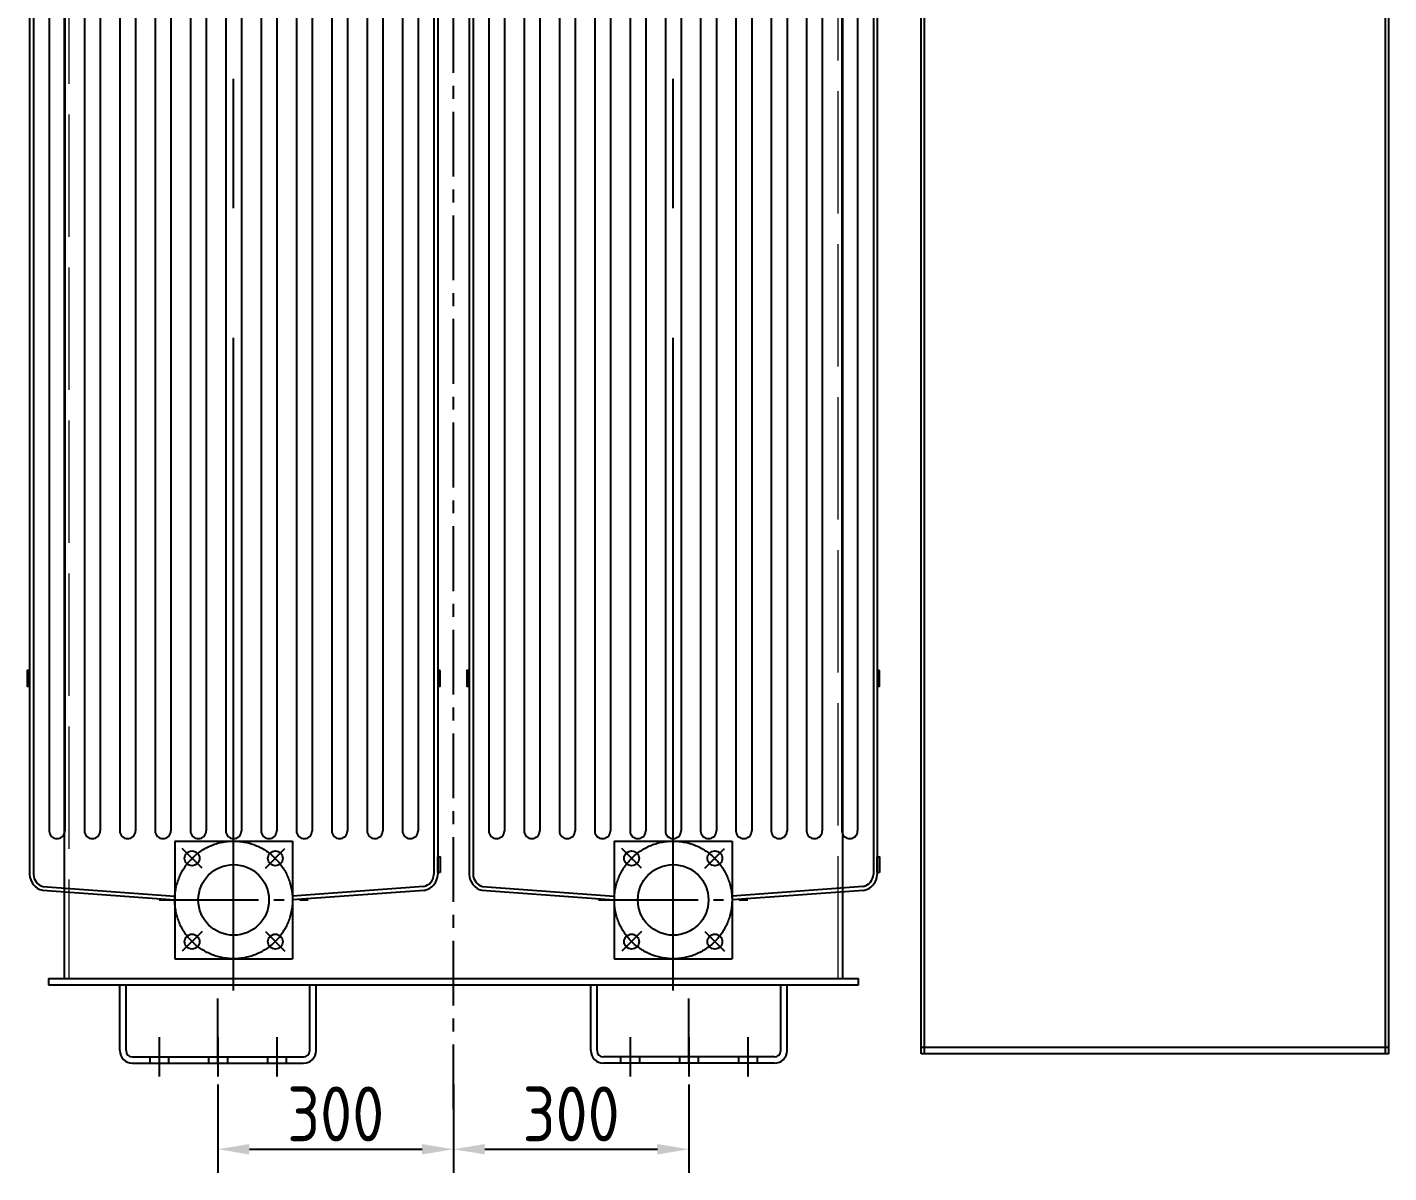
# Model space of a CAD drawing. Header units: millimetres. Extents: x 198976 to 421125, y -418833 to -203687.
# Drawn here: x 205333 to 207068, y -207007 to -205547 of the extents above; entities that cross this region are included whole.
import ezdxf

# ---------------------------------------------------------------- set-up
doc = ezdxf.new("R2010")
doc.units = ezdxf.units.MM
doc.header["$LTSCALE"] = 13
for name, pattern in [('ACAD_ISO02W100', [15, 12, -3]), ('CENTERX2', [101.6, 63.5, -12.7, 12.7, -12.7]), ('GEN7', [13.75, 9.75, -1.5, 1, -1.5])]:
    doc.linetypes.add(name, pattern=pattern)
doc.layers.add('1', color=4, linetype='Continuous')
doc.layers.add('7', color=4, linetype='GEN7')
doc.layers.add('标注、文本', color=3, linetype='Continuous', lineweight=25)
doc.styles.get("Standard").update_dxf_attribs({"font": 'gbenor.shx', "bigfont": 'gbcbig.shx'})
doc.dimstyles.new('1-15', dxfattribs={"dimscale": 20, "dimtxt": 3.5, "dimasz": 2, "dimexe": 1.5, "dimexo": 0.5, "dimgap": 0.5, "dimtad": 1, "dimtoh": 1, "dimdec": 1, "dimdsep": 46, "dimtxsty": 'Standard', "dimcen": 2.5, "dimclrd": 3, "dimclre": 3, "dimclrt": 3, "dimadec": 0, "dimazin": 2, "dimtfac": 1, "dimtdec": 1, "dimtmove": 0, "dimatfit": 2, "dimfxl": 1, "dimarcsym": 0})

# ---------------------------------------------------------------- blocks, each defined once
blk = doc.blocks.new('9854821554')
at = {"layer": '1'}
for p, q in [((175482.7, -205520.7), (175632.7, -205520.7)), ((175482.7, -205520.7), (175482.7, -205670.7)), ((175632.7, -205520.7), (175632.7, -205670.7)), ((175482.7, -205595.7), (175315.1, -205607.9)), ((175482.7, -205600.8), (175315.6, -205612.9)), ((175800.3, -205607.9), (175632.7, -205595.7)), ((175799.7, -205612.9), (175632.7, -205600.8)), ((175297.7, -205628.3), (175297.7, -207063.2)), ((175302.7, -205628.3), (175302.7, -207063.2)), ((175812.7, -205628.3), (175812.7, -207063.2)), ((175817.7, -205628.3), (175817.7, -207063.2)), ((175482.7, -205670.7), (175632.7, -205670.7)), ((175322.7, -205683.8), (175322.7, -207007.6)), ((175342.7, -205683.8), (175342.7, -207007.6)), ((175367.7, -205683.8), (175367.7, -207007.6)), ((175387.7, -205683.8), (175387.7, -207007.6)), ((175412.7, -205683.8), (175412.7, -207007.6)), ((175432.7, -205683.8), (175432.7, -207007.6)), ((175457.7, -205683.8), (175457.7, -207007.6)), ((175477.7, -205683.8), (175477.7, -207007.6)), ((175502.7, -205683.8), (175502.7, -207007.6)), ((175522.7, -205683.8), (175522.7, -207007.6)), ((175547.7, -205683.8), (175547.7, -207007.6)), ((175567.7, -205683.8), (175567.7, -207007.6)), ((175592.7, -205683.8), (175592.7, -207007.6)), ((175612.7, -205683.8), (175612.7, -207007.6)), ((175637.7, -205683.8), (175637.7, -207007.6)), ((175657.7, -205683.8), (175657.7, -207007.6)), ((175682.7, -205683.8), (175682.7, -207007.6)), ((175702.7, -205683.8), (175702.7, -207007.6)), ((175727.7, -205683.8), (175727.7, -207007.6)), ((175747.7, -205683.8), (175747.7, -207007.6)), ((175772.7, -205683.8), (175772.7, -207007.6)), ((175792.7, -205683.8), (175792.7, -207007.6)), ((175482.7, -207020.7), (175632.7, -207020.7)), ((175482.7, -207020.7), (175482.7, -207170.7)), ((175632.7, -207020.7), (175632.7, -207170.7)), ((175314.8, -207078.5), (175482.7, -207090.7)), ((175799.7, -207078.6), (175632.7, -207090.7)), ((175314, -207083.4), (175482.7, -207095.7)), ((175800.3, -207083.5), (175632.7, -207095.7)), ((175482.7, -207170.7), (175632.7, -207170.7))]:
    blk.add_line(p, q, dxfattribs=at)
at = {"layer": '1', "color": 1, "linetype": 'CENTERX2', "lineweight": -3}
for p, q in [((175517.4, -205555.4), (175492.3, -205530.3)), ((175598.1, -205555.4), (175623.1, -205530.3)), ((175557.7, -207204.7), (175557.7, -205573.8)), ((175517.4, -205636.1), (175492.3, -205661.1)), ((175598.1, -205636.1), (175623.1, -205661.1)), ((175517.4, -207055.4), (175492.3, -207030.3)), ((175598.1, -207055.4), (175623.1, -207030.3)), ((175517.4, -207136.1), (175492.3, -207161.1)), ((175598.1, -207136.1), (175623.1, -207161.1))]:
    blk.add_line(p, q, dxfattribs=at)
at = {"layer": '1'}
for points in [[(175297.7, -205628.3), (175294.7, -205628.3), (175294.7, -205648.3), (175297.7, -205648.3)], [(175820.7, -205630.8), (175817.7, -205630.8), (175817.7, -205650.8), (175820.7, -205650.8)], [(175297.7, -206803.4), (175294.7, -206803.4), (175294.7, -206823.4), (175297.7, -206823.4)], [(175820.7, -206803.4), (175817.7, -206803.4), (175817.7, -206823.4), (175820.7, -206823.4)], [(175820.7, -207060.6), (175817.7, -207060.6), (175817.7, -207040.6), (175820.7, -207040.6)]]:
    blk.add_lwpolyline(points, close=True, dxfattribs=at)
at = {"layer": '1', "color": 1, "linetype": 'CENTERX2', "lineweight": -3}
for centre in [(175557.7, -205595.7), (175557.7, -207095.7)]:
    blk.add_circle(centre, 75, dxfattribs=at)
at = {"layer": '1'}
for centre, radius in [((175504.7, -205542.7), 9.5), ((175610.8, -205542.7), 9.5), ((175557.7, -205595.7), 45), ((175504.7, -205648.8), 9.5), ((175610.8, -205648.8), 9.5), ((175504.7, -207042.7), 9.5), ((175610.8, -207042.7), 9.5), ((175557.7, -207095.7), 45), ((175504.7, -207148.8), 9.5), ((175610.8, -207148.8), 9.5)]:
    blk.add_circle(centre, radius, dxfattribs=at)
for centre, radius, start, end in [((175318.9, -205628.7), 21.1, 100.2226, 178.8366), ((175318.9, -205628.7), 16.2, 101.8342, 178.417), ((175796.6, -205628.7), 16.2, 1.5324, 78.8725), ((175796.6, -205628.7), 21.1, 1.1594, 79.7815), ((175332.7, -205683.8), 10, 0, 180), ((175377.7, -205683.8), 10, 0, 180), ((175422.7, -205683.8), 10, 0, 180), ((175467.7, -205683.8), 10, 0, 180), ((175512.7, -205683.8), 10, 0, 180), ((175557.7, -205683.8), 10, 0, 180), ((175602.7, -205683.8), 10, 0, 180), ((175647.7, -205683.8), 10, 0, 180), ((175692.7, -205683.8), 10, 0, 180), ((175737.7, -205683.8), 10, 0, 180), ((175782.7, -205683.8), 10, 0, 180), ((175332.7, -207007.6), 10, 180, 0), ((175377.7, -207007.6), 10, 180, 0), ((175422.7, -207007.6), 10, 180, 0), ((175467.7, -207007.6), 10, 180, 0), ((175512.7, -207007.6), 10, 180, 0), ((175557.7, -207007.6), 10, 180, 0), ((175602.7, -207007.6), 10, 180, 0), ((175647.7, -207007.6), 10, 180, 0), ((175692.7, -207007.6), 10, 180, 0), ((175737.7, -207007.6), 10, 180, 0), ((175782.7, -207007.6), 10, 180, 0), ((175319.3, -207062.6), 21.5, 181.5234, 255.7496), ((175319.2, -207062.6), 16.5, 181.9696, 254.513), ((175796.6, -207062.7), 16.2, 281.1275, 358.4676), ((175796.7, -207062.8), 21, 279.895, 358.9737)]:
    blk.add_arc(centre, radius, start, end, dxfattribs=at)
at = {"layer": '7', "color": 1}
for p, q in [((175557.7, -207211.1), (175557.7, -207004.2)), ((175462.7, -207095.7), (175652.8, -207095.7))]:
    blk.add_line(p, q, dxfattribs=at)
blk = doc.blocks.new('*D781')
at = {"layer": 'Defpoints', "color": 0, "transparency": 16777216}
for p in [(205575.9, -206884.7), (205875.9, -206884.7), (205875.9, -206977.4)]:
    blk.add_point(p, dxfattribs=at)
at = {"layer": '标注、文本', "color": 3, "lineweight": -2, "transparency": 16777216}
for p, q in [((205575.9, -206894.7), (205575.9, -207007.4)), ((205875.9, -206894.7), (205875.9, -207007.4)), ((205615.9, -206977.4), (205835.9, -206977.4))]:
    blk.add_line(p, q, dxfattribs=at)
at = {"layer": '标注、文本', "color": 3, "transparency": 16777216}
for points in [[(205615.9, -206970.8), (205615.9, -206984.1), (205575.9, -206977.4)], [(205835.9, -206970.8), (205835.9, -206984.1), (205875.9, -206977.4)]]:
    blk.add_solid(points, dxfattribs=at)
at = {"layer": '标注、文本', "color": 3, "transparency": 16777216, "insert": (205725.9, -206932.4), "char_height": 70, "attachment_point": 5}
blk.add_mtext('300', dxfattribs=at)
blk = doc.blocks.new('*D782')
at = {"layer": 'Defpoints', "color": 0, "transparency": 16777216}
for p in [(206175.9, -206884.7), (205875.9, -206926.3), (206175.9, -206977.4)]:
    blk.add_point(p, dxfattribs=at)
at = {"layer": '标注、文本', "color": 3, "lineweight": -2, "transparency": 16777216}
for p, q in [((206175.9, -206894.7), (206175.9, -207007.4)), ((205875.9, -206936.3), (205875.9, -207007.4)), ((205915.9, -206977.4), (206135.9, -206977.4))]:
    blk.add_line(p, q, dxfattribs=at)
at = {"layer": '标注、文本', "color": 3, "transparency": 16777216}
for points in [[(205915.9, -206970.8), (205915.9, -206984.1), (205875.9, -206977.4)], [(206135.9, -206970.8), (206135.9, -206984.1), (206175.9, -206977.4)]]:
    blk.add_solid(points, dxfattribs=at)
at = {"layer": '标注、文本', "color": 3, "transparency": 16777216, "insert": (206025.9, -206932.4), "char_height": 70, "attachment_point": 5}
blk.add_mtext('300', dxfattribs=at)

msp = doc.modelspace()

# ---------------------------------------------------------------- linework, layer by layer
at = {"layer": '1', "color": 1, "linetype": 'CENTERX2', "lineweight": -3, "ltscale": 0.1}
for p, q in [((205875.92, -206926.31), (205875.92, -204542.75)), ((205575.92, -206867.68), (205575.92, -206767.68)), ((206175.92, -206867.68), (206175.92, -206767.68)), ((205500.92, -206834.68), (205500.92, -206884.68)), ((205575.92, -206834.68), (205575.92, -206884.68)), ((205650.92, -206834.68), (205650.92, -206884.68)), ((206100.92, -206834.68), (206100.92, -206884.68)), ((206175.92, -206834.68), (206175.92, -206884.68)), ((206250.92, -206834.68), (206250.92, -206884.68))]:
    msp.add_line(p, q, dxfattribs=at)
at = {"layer": '标注、文本'}
for p, q in [((205379.92, -204683.68), (205379.92, -206759.68)), ((206371.92, -206759.68), (206371.92, -204683.68)), ((206471.92, -206855.68), (206471.92, -204915.68)), ((206475.92, -206855.68), (206475.92, -204915.68)), ((207063.55, -206855.68), (207063.55, -204915.68)), ((207067.55, -206855.68), (207067.55, -204915.68)), ((205359.92, -206759.68), (206391.92, -206759.68)), ((205359.92, -206759.68), (205359.92, -206767.68)), ((205359.92, -206767.68), (206391.92, -206767.68)), ((205359.92, -206767.68), (205750.92, -206767.68)), ((205450.92, -206851.68), (205450.92, -206767.68)), ((205458.92, -206851.68), (205458.92, -206767.68)), ((205692.92, -206851.68), (205692.92, -206767.68)), ((205700.92, -206851.68), (205700.92, -206767.68)), ((206050.92, -206851.68), (206050.92, -206767.68)), ((206058.92, -206851.68), (206058.92, -206767.68)), ((206292.92, -206851.68), (206292.92, -206767.68)), ((206300.92, -206851.68), (206300.92, -206767.68)), ((206391.92, -206767.68), (206391.92, -206759.68)), ((207067.55, -206847.68), (206471.92, -206847.68)), ((205466.92, -206859.68), (205684.92, -206859.68)), ((205466.92, -206867.68), (205684.92, -206867.68)), ((205488.92, -206859.68), (205488.92, -206867.68)), ((205512.92, -206859.68), (205512.92, -206867.68)), ((205563.92, -206859.68), (205563.92, -206867.68)), ((205587.92, -206859.68), (205587.92, -206867.68)), ((205638.92, -206859.68), (205638.92, -206867.68)), ((205662.92, -206859.68), (205662.92, -206867.68)), ((206284.92, -206859.68), (206066.92, -206859.68)), ((206284.92, -206867.68), (206066.92, -206867.68)), ((206088.92, -206859.68), (206088.92, -206867.68)), ((206112.92, -206859.68), (206112.92, -206867.68)), ((206163.92, -206859.68), (206163.92, -206867.68)), ((206187.92, -206859.68), (206187.92, -206867.68)), ((206238.92, -206859.68), (206238.92, -206867.68)), ((206262.92, -206859.68), (206262.92, -206867.68)), ((207067.55, -206855.68), (206471.92, -206855.68))]:
    msp.add_line(p, q, dxfattribs=at)
at = {"layer": '标注、文本', "color": 2, "linetype": 'ACAD_ISO02W100', "lineweight": 13}
for p, q in [((205385.92, -204683.68), (205385.92, -206759.68)), ((206365.92, -206759.68), (206365.92, -204683.68))]:
    msp.add_line(p, q, dxfattribs=at)
at = {"layer": '标注、文本'}
for centre, radius, start, end in [((205466.92, -206851.68), 16, 180, 270), ((205466.92, -206851.68), 8, 180, 270), ((205684.92, -206851.68), 16, 270, 0), ((205684.92, -206851.68), 8, 270, 0), ((206066.92, -206851.68), 16, 180, 270), ((206066.92, -206851.68), 8, 180, 270), ((206284.92, -206851.68), 16, 270, 0), ((206284.92, -206851.68), 8, 270, 0)]:
    msp.add_arc(centre, radius, start, end, dxfattribs=at)

# ---------------------------------------------------------------- block references
for p in [(30038.19, 436.04), (30598.19, 436.04)]:
    msp.add_blockref('9854821554', p, dxfattribs=at)

# ---------------------------------------------------------------- dimensions: what is measured, and where the dimension line sits
for base, p1, p2, picture, middle in [((205875.92, -206977.42), (205575.92, -206884.68), (205875.92, -206884.68), '*D781', (205725.92, -206932.42)), ((206175.92, -206977.42), (205875.92, -206926.31), (206175.92, -206884.68), '*D782', (206025.92, -206932.42))]:
    dim = msp.add_linear_dim(base=base, p1=p1, p2=p2, dimstyle='1-15', dxfattribs=at)
    dim.commit()
    dim.dimension.update_dxf_attribs({"geometry": picture, "text_midpoint": middle})

doc.saveas('drawing.dxf')
